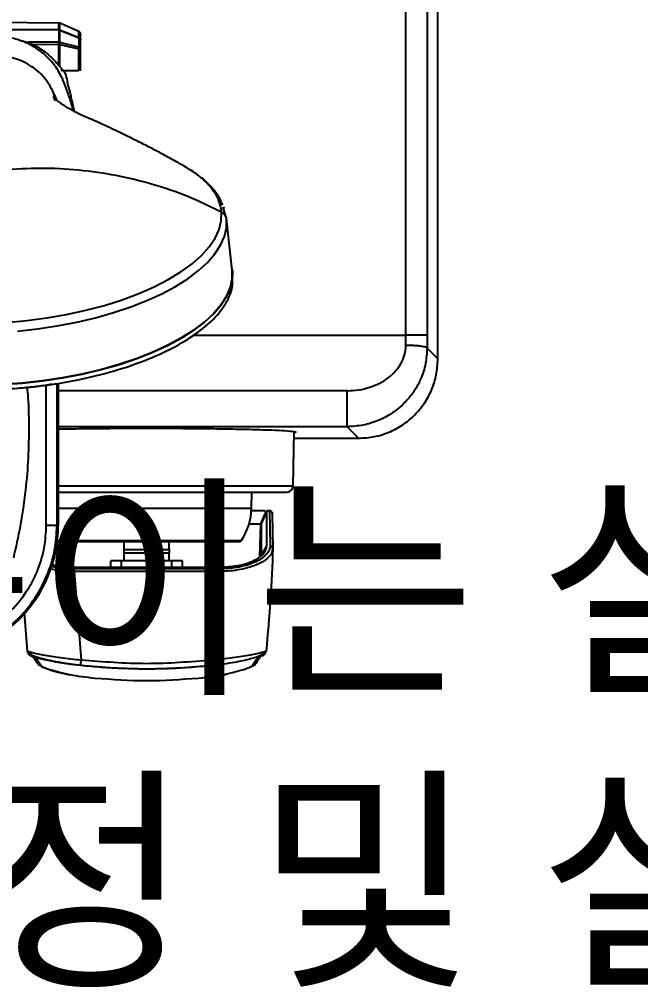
# Model space of a CAD drawing. Header units: millimetres. Extents: x 6110 to 6704, y -3675 to -2835.
# Drawn here: x 6321.93 to 6351.3, y -2964.81 to -2919.04 of the extents above; entities that cross this region are included whole.
import ezdxf

# ---------------------------------------------------------------- set-up
doc = ezdxf.new("R2010")
doc.units = ezdxf.units.MM
doc.header["$LTSCALE"] = 0.1
doc.layers.get('0').update_dxf_attribs({"lineweight": 13})
doc.layers.add('DIM', color=3, linetype='Continuous', lineweight=9)
doc.styles.get("Standard").update_dxf_attribs({"font": 'arial.ttf'})

msp = doc.modelspace()

# ---------------------------------------------------------------- linework, layer by layer
at = {"linetype": 'Continuous', "lineweight": 25}
for p, q in [((6341.7161, -2935.0906), (6341.7161, -2904.589)), ((6341.7162, -2935.0911), (6341.7162, -2904.5882)), ((6340.2087, -2933.9661), (6340.2086, -2905.0968)), ((6341.2083, -2905.0968), (6341.2083, -2933.9661)), ((6323.8023, -2919.2149), (6313.8267, -2919.1278)), ((6324.7514, -2919.6076), (6323.8491, -2919.2246)), ((6313.8267, -2919.4589), (6323.8018, -2919.5416)), ((6317.216, -2919.4692), (6323.8018, -2919.5238)), ((6323.8018, -2919.5416), (6323.8018, -2919.5238)), ((6323.8018, -2919.5238), (6323.8496, -2919.5336)), ((6323.8018, -2919.5416), (6323.8018, -2920.1233)), ((6323.8018, -2919.5416), (6323.8496, -2919.5499)), ((6323.8496, -2919.5499), (6323.8496, -2919.5335)), ((6323.8496, -2919.5335), (6324.7506, -2919.8967)), ((6323.8496, -2920.1317), (6323.8496, -2919.5499)), ((6323.8496, -2919.5499), (6324.7505, -2919.9132)), ((6323.8018, -2920.1233), (6322.3397, -2920.1161)), ((6323.8496, -2920.1317), (6323.8018, -2920.1233)), ((6324.7505, -2920.3472), (6323.8496, -2920.1317)), ((6324.7505, -2919.9132), (6324.7506, -2919.8967)), ((6324.7505, -2919.9132), (6324.7505, -2920.3472)), ((6324.8267, -2920.4441), (6324.8267, -2920.0101)), ((6322.5591, -2920.2162), (6323.8018, -2920.2223)), ((6323.8019, -2920.2173), (6323.8018, -2920.2223)), ((6323.8496, -2920.2228), (6323.8018, -2920.2223)), ((6323.8018, -2921.1937), (6323.8018, -2920.2223)), ((6323.8019, -2920.2173), (6323.8496, -2920.2228)), ((6323.8496, -2920.2228), (6324.7505, -2920.4387)), ((6323.8496, -2921.2501), (6323.8496, -2920.2228)), ((6324.7506, -2921.4779), (6324.7505, -2920.4387)), ((6324.8267, -2921.4779), (6324.8267, -2920.4441)), ((6323.7452, -2921.4668), (6323.7625, -2921.4652)), ((6323.8912, -2921.4441), (6323.99, -2921.435)), ((6324.7506, -2921.4779), (6323.9846, -2921.4779)), ((6323.6002, -2922.6149), (6323.6677, -2922.833)), ((6331.6936, -2928.3616), (6331.5623, -2927.9233)), ((6331.6105, -2927.9759), (6331.5802, -2927.9081)), ((6331.9983, -2930.8895), (6331.7279, -2928.4522)), ((6332.0224, -2931.1493), (6332.0018, -2930.925)), ((6330.171, -2933.9661), (6340.2087, -2933.9661)), ((6340.2076, -2934.4521), (6340.2087, -2933.9661)), ((6341.2083, -2933.9661), (6341.2072, -2934.5817)), ((6341.7161, -2935.0906), (6341.2072, -2934.5817)), ((6322.0892, -2936.4666), (6322.0886, -2936.461)), ((6323.2075, -2942.9522), (6323.2075, -2936.3319)), ((6323.4733, -2936.2949), (6323.6463, -2936.2677)), ((6323.7097, -2936.2512), (6323.7097, -2942.9522)), ((6323.7714, -2936.2403), (6323.7714, -2942.9522)), ((6323.7715, -2942.9522), (6323.7715, -2936.2402)), ((6337.4239, -2936.595), (6323.7715, -2936.595)), ((6337.4239, -2938.2958), (6323.7715, -2938.2958)), ((6337.9674, -2938.8393), (6337.4239, -2938.2958)), ((6334.878, -2941.0833), (6334.9226, -2938.5241)), ((6334.9171, -2938.8393), (6337.9674, -2938.8393)), ((6334.9171, -2938.8394), (6337.9674, -2938.8394)), ((6335.0267, -2938.5518), (6334.9217, -2938.5796)), ((6337.9674, -2938.8394), (6337.9674, -2938.8393)), ((6323.7715, -2941.0833), (6334.878, -2941.0833)), ((6332.9136, -2942.1404), (6332.9267, -2941.39)), ((6323.7715, -2942.1404), (6332.9136, -2942.1404)), ((6333.3483, -2942.8914), (6333.62, -2942.2668)), ((6333.6363, -2942.27), (6333.3675, -2942.8914)), ((6333.6371, -2942.2668), (6333.62, -2942.2668)), ((6333.6328, -2943.9239), (6333.6378, -2942.2785)), ((6333.6371, -2942.2668), (6333.6363, -2942.27)), ((6333.6363, -2942.27), (6333.6378, -2942.2785)), ((6333.762, -2942.2668), (6333.6371, -2942.2668)), ((6333.6378, -2942.2785), (6333.762, -2942.2785)), ((6333.762, -2942.2668), (6333.762, -2942.2785)), ((6333.762, -2942.2785), (6333.7909, -2943.9181)), ((6333.887, -2942.392), (6333.9159, -2944.0348)), ((6323.2075, -2942.9522), (6323.7097, -2942.9522)), ((6323.7097, -2942.9522), (6323.7714, -2942.9522)), ((6323.7715, -2942.9522), (6323.7714, -2942.9522)), ((6333.294, -2944.4452), (6333.3483, -2942.8914)), ((6333.3675, -2942.8914), (6333.3483, -2942.8914)), ((6332.4221, -2943.684), (6323.7287, -2943.684)), ((6326.8892, -2944.0921), (6326.8892, -2943.7404)), ((6329.0142, -2944.0921), (6329.0142, -2943.7404)), ((6333.3982, -2944.3405), (6333.6328, -2943.9239)), ((6326.8892, -2944.0921), (6329.0142, -2944.0921)), ((6326.8892, -2944.2668), (6326.8892, -2944.0921)), ((6329.0142, -2944.2668), (6326.8892, -2944.2668)), ((6326.8892, -2944.6418), (6326.8892, -2944.2668)), ((6329.0142, -2944.0921), (6329.0142, -2944.2668)), ((6329.0142, -2944.6418), (6329.0142, -2944.2668)), ((6333.9159, -2944.0348), (6333.8914, -2944.143)), ((6326.2542, -2944.9284), (6326.2642, -2944.6418)), ((6326.7642, -2944.6418), (6326.2642, -2944.6418)), ((6329.1392, -2944.6418), (6326.7642, -2944.6418)), ((6326.7642, -2944.9284), (6326.7642, -2944.6418)), ((6329.6392, -2944.6418), (6329.1392, -2944.6418)), ((6329.1392, -2944.9284), (6329.1392, -2944.6418)), ((6329.6492, -2944.9284), (6329.6392, -2944.6418)), ((6324.4627, -2944.9284), (6331.4407, -2944.9284)), ((6324.5259, -2945.0172), (6324.5259, -2945.1349)), ((6331.3775, -2945.0172), (6324.5259, -2945.0172)), ((6324.5259, -2945.1349), (6324.8587, -2949.3302)), ((6331.3775, -2945.1349), (6324.5259, -2945.1349)), ((6331.3775, -2945.1349), (6331.0447, -2949.3302)), ((6331.3775, -2945.0172), (6331.3775, -2945.1349)), ((6322.1538, -2947.0923), (6322.3076, -2948.9072)), ((6333.3387, -2949.101), (6333.3572, -2949.0729)), ((6333.3477, -2949.1042), (6333.3414, -2949.1011)), ((6331.6031, -2950.0173), (6331.7699, -2949.9786))]:
    msp.add_line(p, q, dxfattribs=at)
at = {"linetype": 'Continuous', "lineweight": 25, "flags": 128}
for points in [[(6323.4587, -2920.8482), (6323.5145, -2920.9008), (6323.7165, -2921.1109)], [(6321.3221, -2933.3652), (6322.2808, -2933.2776), (6323.2317, -2933.1518), (6324.1662, -2932.9891), (6325.0757, -2932.7908), (6325.9521, -2932.5589), (6326.7873, -2932.2953), (6327.5739, -2932.0025), (6328.3047, -2931.6831), (6328.9731, -2931.34), (6329.5731, -2930.9764), (6330.0991, -2930.5955), (6330.5465, -2930.2008), (6330.9112, -2929.7958), (6331.1899, -2929.3842), (6331.38, -2928.9697), (6331.4799, -2928.5562), (6331.4886, -2928.1473)], [(6321.8429, -2933.7753), (6322.7902, -2933.67), (6323.726, -2933.5286), (6324.6424, -2933.3521), (6325.5315, -2933.1422), (6326.3858, -2932.9005), (6327.1979, -2932.6293), (6327.9609, -2932.3308), (6328.6684, -2932.0075), (6329.3143, -2931.6622), (6329.893, -2931.2978), (6330.3997, -2930.9175), (6330.83, -2930.5245), (6331.1802, -2930.1221), (6331.4474, -2929.7138), (6331.6293, -2929.3031), (6331.7242, -2928.8935), (6331.7316, -2928.4884)], [(6321.1026, -2936.3057), (6322.0647, -2936.2369), (6323.0233, -2936.1304), (6323.9702, -2935.9869), (6324.8972, -2935.8078), (6325.7963, -2935.5946), (6326.6596, -2935.3492), (6327.4798, -2935.0736), (6328.2496, -2934.7703), (6328.9625, -2934.4419), (6329.6122, -2934.0912), (6330.1932, -2933.7213), (6330.7003, -2933.3354), (6331.1293, -2932.9368), (6331.4764, -2932.5289), (6331.7386, -2932.1154), (6331.9136, -2931.6997), (6331.9999, -2931.2854), (6331.9983, -2930.8895)], [(6331.9983, -2930.8895), (6332.0019, -2930.9255), (6331.9946, -2931.3325), (6331.8991, -2931.744), (6331.7164, -2932.1565), (6331.448, -2932.5667), (6331.0962, -2932.9709), (6330.6639, -2933.3657), (6330.1549, -2933.7477), (6329.5735, -2934.1138), (6328.9247, -2934.4607), (6328.214, -2934.7854), (6327.4475, -2935.0853), (6326.6317, -2935.3578), (6325.7735, -2935.6005), (6324.8803, -2935.8114), (6323.9598, -2935.9887), (6323.0197, -2936.1308), (6322.0681, -2936.2366)], [(6322.0681, -2936.2366), (6321.1131, -2936.3051), (6320.1628, -2936.3358), (6319.2254, -2936.3284), (6318.3089, -2936.2829), (6317.421, -2936.1998), (6316.5694, -2936.0798), (6315.7613, -2935.9238), (6315.0036, -2935.7333), (6314.3028, -2935.5098), (6313.6648, -2935.2552), (6313.0952, -2934.9718), (6312.5987, -2934.6619), (6312.1796, -2934.3282), (6311.8414, -2933.9735), (6311.5871, -2933.6009), (6311.4189, -2933.2134), (6311.3381, -2932.8146), (6311.3454, -2932.4077), (6311.4408, -2931.9961), (6311.6235, -2931.5836), (6311.8501, -2931.2295)], [(6331.6031, -2950.0173), (6331.5977, -2950.0194), (6331.5734, -2950.0223)]]:
    msp.add_lwpolyline(points, dxfattribs=at)
at = {"linetype": 'Continuous', "lineweight": 25}
for centre, radius, start, end in [((6323.8008, -2919.3399), 0.125, 58.47257, 86.8639), ((6324.7017, -2919.7223), 0.125, 0, 58.99579), ((6334.5655, -2941.0779), 0.3125, 270, 359), ((6329.9154, -2942.0357), 3.0001, 326.67203, 358.00041), ((6333.762, -2942.3918), 0.125, 51.02612, 90), ((6317.4992, -2942.9522), 6.2723, 270, 0), ((6317.4992, -2942.9522), 6.2722, 270, 360), ((6332.3176, -2943.6154), 0.125, 270, 326.66885), ((6333.7965, -2944.0374), 0.1194, 1.21934, 92.68648), ((6322.5563, -2948.8814), 0.25, 185.93651, 259.24507), ((6333.3471, -2948.8814), 0.25, 280.75703, 354.06138), ((6310.9936, -2947.9023), 13.9384, 353.12964, 354.12013), ((6344.8678, -2947.907), 13.8962, 185.87836, 186.87187), ((6322.9838, -2949.3378), 0.2474, 211.62712, 260.55238), ((6332.9196, -2949.3378), 0.2473, 279.44252, 328.43981)]:
    msp.add_arc(centre, radius, start, end, dxfattribs=at)
for points, knots in [([(6323.8018, -2919.5238), (6323.8018, -2919.4018), (6323.8018, -2919.2188), (6323.8018, -2919.2417), (6323.8018, -2919.2493)], [0, 0, 0, 0, 0.66666825, 1, 1, 1, 1]), ([(6323.8496, -2919.5335), (6323.8496, -2919.4116), (6323.8496, -2919.2287), (6323.8496, -2919.2516), (6323.8496, -2919.2592)], [0, 0, 0, 0, 0.66666747, 1, 1, 1, 1]), ([(6324.7506, -2919.8967), (6324.7506, -2919.7824), (6324.7506, -2919.6109), (6324.7506, -2919.6324), (6324.7506, -2919.6395)], [0, 0, 0, 0, 0.6666682, 1, 1, 1, 1]), ([(6324.4069, -2923.0648), (6324.3446, -2922.8705), (6324.2249, -2922.4969), (6324.0337, -2921.9702), (6323.82, -2921.543), (6323.6258, -2921.2433), (6323.3947, -2920.9597), (6323.0467, -2920.6158), (6322.5665, -2920.2739), (6321.9429, -2920.0016), (6321.2415, -2919.8424), (6320.7649, -2919.8628), (6320.53, -2919.8729)], [0, 0, 0, 0, 0.1490898, 0.2866122, 0.3479826, 0.4046936, 0.4592267, 0.5152466, 0.6359443, 0.761741, 0.8825966, 1, 1, 1, 1]), ([(6321.9873, -2920.0471), (6322.151, -2920.0844), (6322.5184, -2920.168), (6323.0314, -2920.4763), (6323.5428, -2920.901), (6323.8357, -2921.2507), (6323.99, -2921.4351)], [0, 0, 0, 0, 0.2012226, 0.4517525, 0.7109986, 1, 1, 1, 1]), ([(6323.8019, -2920.2173), (6323.8019, -2920.2079), (6323.802, -2920.1891), (6323.802, -2920.1632), (6323.802, -2920.1403), (6323.8019, -2920.129), (6323.8018, -2920.1233)], [0, 0, 0, 0, 0.2499901, 0.5000188, 0.7499527, 1, 1, 1, 1]), ([(6323.8496, -2920.2228), (6323.851, -2920.214), (6323.8539, -2920.1964), (6323.855, -2920.1715), (6323.8539, -2920.149), (6323.851, -2920.1375), (6323.8496, -2920.1317)], [0, 0, 0, 0, 0.2499374, 0.5003121, 0.7501973, 1, 1, 1, 1]), ([(6324.8267, -2920.0101), (6324.8257, -2919.9998), (6324.8236, -2919.9793), (6324.8073, -2919.9512), (6324.783, -2919.9276), (6324.7614, -2919.918), (6324.7505, -2919.9132)], [0, 0, 0, 0, 0.2500189, 0.5000148, 0.7500047, 1, 1, 1, 1]), ([(6324.7506, -2919.8967), (6324.7614, -2919.9024), (6324.783, -2919.9136), (6324.8073, -2919.9413), (6324.8236, -2919.974), (6324.8257, -2919.9981), (6324.8267, -2920.0101)], [0, 0, 0, 0, 0.2500083, 0.4999852, 0.7499829, 1, 1, 1, 1]), ([(6324.8267, -2920.0101), (6324.8267, -2919.8964), (6324.8267, -2919.7259), (6324.8267, -2919.7472), (6324.8267, -2919.7543)], [0, 0, 0, 0, 0.6664722, 1, 1, 1, 1]), ([(6324.7505, -2920.4387), (6324.7521, -2920.4289), (6324.755, -2920.4112), (6324.7559, -2920.3858), (6324.7548, -2920.3642), (6324.7519, -2920.3525), (6324.7505, -2920.3472)], [0, 0, 0, 0, 0.2770485, 0.4997481, 0.7712801, 1, 1, 1, 1]), ([(6324.8267, -2920.4441), (6324.8257, -2920.4339), (6324.8236, -2920.4133), (6324.8073, -2920.3853), (6324.783, -2920.3617), (6324.7614, -2920.352), (6324.7505, -2920.3472)], [0, 0, 0, 0, 0.2500093, 0.4999966, 0.7499798, 1, 1, 1, 1]), ([(6324.8267, -2920.4441), (6324.8257, -2920.4436), (6324.8236, -2920.4424), (6324.8082, -2920.4409), (6324.7887, -2920.4398), (6324.7708, -2920.4392), (6324.759, -2920.4389), (6324.7531, -2920.4388), (6324.7513, -2920.4387), (6324.7508, -2920.4387), (6324.7505, -2920.4387)], [0, 0, 0, 0, 0.2497495, 0.4994869, 0.7094614, 0.862969, 0.9598319, 0.9870005, 0.9952414, 1, 1, 1, 1]), ([(6323.6002, -2922.6149), (6323.4601, -2922.3376), (6323.1799, -2921.7832), (6322.4558, -2921.1776), (6321.5906, -2920.8002), (6320.9694, -2920.7986), (6320.6589, -2920.7978)], [0, 0, 0, 0, 0.2500656, 0.500055, 0.7500302, 1, 1, 1, 1]), ([(6324.5288, -2923.3928), (6324.5209, -2923.3493), (6324.4963, -2923.2136), (6324.4677, -2923.0596), (6324.4392, -2922.929), (6324.4212, -2922.8847), (6324.3676, -2922.6576), (6324.3028, -2922.346), (6324.1981, -2922.0024), (6324.1646, -2921.6596), (6324.0362, -2921.4859), (6324.0058, -2921.4447)], [0, 0, 0, 0, 0.04397548, 0.13721908, 0.28712527, 0.46410139, 0.62587907, 0.75001197, 0.86488184, 0.96794115, 1, 1, 1, 1]), ([(6323.6343, -2922.8796), (6323.6066, -2922.8251), (6323.5344, -2922.6832), (6323.5751, -2922.6409), (6323.6002, -2922.6149)], [0, 0, 0, 0, 0.3839638, 1, 1, 1, 1]), ([(6323.6002, -2922.6149), (6323.576, -2922.6429), (6323.5379, -2922.687), (6323.6086, -2922.8283), (6323.6343, -2922.8796)], [0, 0, 0, 0, 0.63709812, 1, 1, 1, 1]), ([(6329.8232, -2926.0386), (6329.6616, -2925.9436), (6329.2694, -2925.7131), (6328.6951, -2925.4028), (6328.0898, -2925.0856), (6327.5631, -2924.8198), (6327.043, -2924.5641), (6326.5689, -2924.3356), (6326.0463, -2924.0878), (6325.5764, -2923.867), (6325.0428, -2923.6452), (6324.5561, -2923.4163), (6324.1661, -2923.1912), (6323.9203, -2923.0275), (6323.7824, -2922.9264), (6323.6913, -2922.8545), (6323.6685, -2922.8361), (6323.6518, -2922.8291), (6323.6419, -2922.8281), (6323.6387, -2922.8341), (6323.6381, -2922.8352)], [0, 0, 0, 0, 0.0551529, 0.1338758, 0.1934996, 0.2593159, 0.3124326, 0.3696195, 0.4216682, 0.4943663, 0.5675885, 0.6540392, 0.7301035, 0.7914086, 0.8243779, 0.8513452, 0.8885775, 0.9312239, 0.9869964, 1, 1, 1, 1]), ([(6324.4953, -2923.3737), (6324.4941, -2923.3682), (6324.4707, -2923.2637), (6324.434, -2923.1629), (6324.3992, -2923.0672)], [0, 0, 0, 0, 0.0521297, 1, 1, 1, 1]), ([(6331.4886, -2928.1473), (6330.964, -2927.8931), (6329.9148, -2927.3848), (6328.2386, -2926.8153), (6326.5096, -2926.3941), (6324.7377, -2926.143), (6322.9426, -2926.0459), (6321.7461, -2926.123), (6321.1478, -2926.1615)], [0, 0, 0, 0, 0.1666668, 0.3333334, 0.4999999, 0.6666662, 0.8333333, 1, 1, 1, 1]), ([(6329.8246, -2926.0361), (6329.8111, -2926.0278), (6329.7536, -2925.9926), (6329.6909, -2925.9593), (6329.643, -2925.9339)], [0, 0, 0, 0, 0.2360056, 1, 1, 1, 1]), ([(6331.5446, -2927.8282), (6331.4968, -2927.7097), (6331.373, -2927.4026), (6331.0178, -2926.9489), (6330.4962, -2926.4555), (6330.0338, -2926.1668), (6329.7935, -2926.0168)], [0, 0, 0, 0, 0.1603487, 0.4153271, 0.6962338, 1, 1, 1, 1]), ([(6331.4886, -2928.1473), (6331.485, -2928.1135), (6331.4776, -2928.0454), (6331.4594, -2927.9433), (6331.4354, -2927.8404), (6331.4051, -2927.7369), (6331.3683, -2927.6328), (6331.3249, -2927.5283), (6331.2745, -2927.4234), (6331.2034, -2927.2934), (6331.1098, -2927.1471), (6330.9861, -2926.9827), (6330.8422, -2926.8181), (6330.6715, -2926.6469), (6330.4696, -2926.4729), (6330.2959, -2926.3408), (6330.1713, -2926.2536), (6330.0994, -2926.2054), (6329.9909, -2926.1343), (6329.8963, -2926.0784), (6329.8246, -2926.0361)], [0, 0, 0, 0, 0.0431329, 0.08684121, 0.13112902, 0.17599249, 0.22143416, 0.26745293, 0.31405021, 0.36122822, 0.44259774, 0.51391797, 0.59053539, 0.67632264, 0.76543189, 0.85118679, 0.88292586, 0.90562051, 0.92848366, 1, 1, 1, 1]), ([(6331.7316, -2928.4884), (6331.725, -2928.4535), (6331.712, -2928.3837), (6331.6588, -2928.2888), (6331.5854, -2928.206), (6331.5209, -2928.1668), (6331.4886, -2928.1473)], [0, 0, 0, 0, 0.24999328, 0.49999821, 0.74999959, 1, 1, 1, 1]), ([(6322.0886, -2936.461), (6322.5397, -2936.4124), (6323.4499, -2936.3142), (6324.8962, -2936.0528), (6326.4053, -2935.6804), (6327.8858, -2935.1775), (6329.2037, -2934.5841), (6330.2965, -2933.9242), (6331.1566, -2933.207), (6331.7315, -2932.4651), (6332.0341, -2931.7676), (6332.006, -2931.3381), (6331.9938, -2931.1514)], [0, 0, 0, 0, 0.0835323, 0.1685451, 0.2743783, 0.3832806, 0.4891141, 0.5980167, 0.7038499, 0.812752, 0.9185849, 1, 1, 1, 1]), ([(6311.3587, -2933.0396), (6311.3933, -2933.2286), (6311.463, -2933.6104), (6311.8223, -2934.1986), (6312.4323, -2934.7954), (6313.3514, -2935.3558), (6314.5155, -2935.83), (6315.872, -2936.1926), (6317.4069, -2936.4435), (6318.981, -2936.5613), (6320.5616, -2936.5723), (6321.5759, -2936.4984), (6322.0886, -2936.461)], [0, 0, 0, 0, 0.083458, 0.1684814, 0.2743297, 0.3832473, 0.489095, 0.5980127, 0.7038607, 0.8127783, 0.9053738, 1, 1, 1, 1]), ([(6341.2083, -2933.9661), (6341.1904, -2933.9661), (6341.1546, -2933.9661), (6340.9221, -2933.9661), (6340.5952, -2933.9661), (6340.3375, -2933.9661), (6340.2087, -2933.9661)], [0, 0, 0, 0, 0.25, 0.4999959, 0.749997, 1, 1, 1, 1]), ([(6337.4239, -2936.595), (6337.6118, -2936.5865), (6337.9841, -2936.5694), (6338.5092, -2936.4383), (6338.9799, -2936.2437), (6339.3884, -2935.987), (6339.7291, -2935.6755), (6339.9908, -2935.3109), (6340.1704, -2934.9001), (6340.1953, -2934.6001), (6340.2076, -2934.4521)], [0, 0, 0, 0, 0.1394549, 0.2763132, 0.4084135, 0.5352887, 0.6577191, 0.77461, 0.8887674, 1, 1, 1, 1]), ([(6341.2072, -2934.5817), (6341.1928, -2934.8278), (6341.1708, -2935.2026), (6341.0406, -2935.6871), (6340.9189, -2936.013), (6340.7807, -2936.2994), (6340.6408, -2936.5405), (6340.4833, -2936.7698), (6340.3032, -2936.9949), (6340.064, -2937.2493), (6339.8035, -2937.4746), (6339.5064, -2937.6863), (6339.225, -2937.8529), (6338.8899, -2938.0107), (6338.5485, -2938.1327), (6338.0599, -2938.26), (6337.6805, -2938.2813), (6337.4239, -2938.2958)], [0, 0, 0, 0, 0.1227506, 0.1869462, 0.2530998, 0.2999328, 0.3501311, 0.3968352, 0.444043, 0.4999667, 0.5785804, 0.6229459, 0.6894147, 0.7471294, 0.8124431, 0.8731182, 1, 1, 1, 1]), ([(6341.2072, -2934.5817), (6341.1911, -2934.5656), (6341.1662, -2934.5409), (6341.0395, -2934.5111), (6340.9104, -2934.4906), (6340.7517, -2934.4738), (6340.5219, -2934.4574), (6340.3314, -2934.4542), (6340.2076, -2934.4521)], [0, 0, 0, 0, 0.239812, 0.3685878, 0.5000006, 0.6314116, 0.7601886, 1, 1, 1, 1]), ([(6337.9674, -2938.8393), (6338.2182, -2938.8248), (6338.7089, -2938.7963), (6339.4175, -2938.5716), (6340.065, -2938.2273), (6340.635, -2937.7582), (6341.1041, -2937.1882), (6341.4484, -2936.5407), (6341.6731, -2935.8321), (6341.7016, -2935.3413), (6341.7161, -2935.0906)], [0, 0, 0, 0, 0.1277362, 0.2499963, 0.3758153, 0.500001, 0.6241839, 0.7500049, 0.872263, 1, 1, 1, 1]), ([(6322.0892, -2936.4666), (6321.9162, -2936.481), (6321.5119, -2936.5146), (6321.0468, -2936.5405), (6320.7581, -2936.5458), (6320.6988, -2936.5469)], [0, 0, 0, 0, 0.3726852, 0.8711281, 1, 1, 1, 1]), ([(6323.4741, -2936.2939), (6323.2538, -2936.3271), (6322.7955, -2936.3962), (6322.3307, -2936.4425), (6322.0892, -2936.4666)], [0, 0, 0, 0, 0.48052096, 1, 1, 1, 1]), ([(6322.2946, -2936.4443), (6322.3093, -2936.5961), (6322.3732, -2937.2558), (6322.3778, -2937.9191), (6322.3813, -2938.4297)], [0, 0, 0, 0, 0.2301119, 1, 1, 1, 1]), ([(6337.4239, -2938.2958), (6337.4239, -2938.2851), (6337.4239, -2938.2637), (6337.4239, -2938.1283), (6337.4239, -2937.9293), (6337.4239, -2937.6759), (6337.4239, -2937.3908), (6337.4239, -2937.0988), (6337.4239, -2936.8191), (6337.4239, -2936.6697), (6337.4239, -2936.595)], [0, 0, 0, 0, 0.1249999, 0.2500003, 0.3749995, 0.4999988, 0.625, 0.7499995, 0.8749992, 1, 1, 1, 1]), ([(6322.3813, -2938.4297), (6322.3726, -2938.94), (6322.3552, -2939.9605), (6322.2116, -2941.4855), (6321.99, -2943.001), (6321.7652, -2943.9967), (6321.6529, -2944.4945)], [0, 0, 0, 0, 0.2499995, 0.5, 0.7499998, 1, 1, 1, 1]), ([(6323.7715, -2938.4031), (6323.8543, -2938.4012), (6324.2896, -2938.3916), (6325.2362, -2938.3798), (6326.5599, -2938.3688), (6327.9515, -2938.3653), (6329.3402, -2938.3689), (6330.6767, -2938.3795), (6331.9078, -2938.3967), (6332.9863, -2938.4199), (6333.8732, -2938.4482), (6334.5271, -2938.4804), (6334.9477, -2938.5154), (6335.0004, -2938.5396), (6335.0267, -2938.5518)], [0, 0, 0, 0, 0.0208772, 0.1097962, 0.1987258, 0.2876954, 0.3767518, 0.465822, 0.5548322, 0.6438265, 0.7328314, 0.8219897, 0.910986, 1, 1, 1, 1]), ([(6323.7715, -2941.3904), (6323.8053, -2941.3904), (6323.9222, -2941.3904), (6324.0919, -2941.3904), (6324.2969, -2941.3904), (6324.5265, -2941.3904), (6324.8015, -2941.3904), (6325.1075, -2941.3904), (6325.4331, -2941.3904), (6325.8054, -2941.3904), (6326.2344, -2941.3904), (6326.6627, -2941.3904), (6327.0814, -2941.3904), (6327.5039, -2941.3904), (6327.7922, -2941.3904), (6327.9517, -2941.3904)], [0, 0, 0, 0, 0.0289885, 0.1005476, 0.1392975, 0.1940448, 0.2813187, 0.3494724, 0.4213621, 0.5177431, 0.6132492, 0.7185762, 0.8089359, 0.894304, 1, 1, 1, 1]), ([(6327.9517, -2941.3904), (6328.3849, -2941.3904), (6328.8201, -2941.3904), (6329.2608, -2941.3904), (6329.3187, -2941.3904), (6329.7393, -2941.3904), (6330.5512, -2941.3904), (6331.2682, -2941.3904), (6331.642, -2941.3904), (6331.691, -2941.3904), (6332.0448, -2941.3904), (6332.6962, -2941.3904), (6333.2117, -2941.3904), (6333.4612, -2941.3904), (6333.4939, -2941.3904), (6333.7269, -2941.3904), (6334.1189, -2941.3904), (6334.3543, -2941.3904), (6334.4417, -2941.3904), (6334.453, -2941.3904), (6334.5307, -2941.3904), (6334.549, -2941.3904), (6334.5655, -2941.3904)], [0, 0, 0, 0, 0.12496495, 0.12554126, 0.12994467, 0.14205246, 0.25000127, 0.37496546, 0.37554845, 0.37996503, 0.39207986, 0.50000133, 0.62496505, 0.62554833, 0.62996528, 0.64207968, 0.7500009, 0.87496478, 0.87554792, 0.87996468, 0.8920791, 1, 1, 1, 1]), ([(6333.5325, -2942.2668), (6333.4896, -2942.2668), (6333.3976, -2942.2668), (6333.1692, -2942.2668), (6332.9567, -2942.2668), (6332.8658, -2942.2668)], [0, 0, 0, 0, 0.3335066, 0.7150012, 1, 1, 1, 1]), ([(6333.887, -2942.3918), (6333.8853, -2942.3769), (6333.8818, -2942.3471), (6333.855, -2942.312), (6333.8241, -2942.2915), (6333.7933, -2942.2804), (6333.7731, -2942.2792), (6333.762, -2942.2785)], [0, 0, 0, 0, 0.2495587, 0.4991306, 0.6924479, 0.8320324, 1, 1, 1, 1]), ([(6333.8399, -2942.2957), (6333.8435, -2942.2981), (6333.8554, -2942.3062), (6333.8679, -2942.3242), (6333.883, -2942.3532), (6333.8854, -2942.376), (6333.887, -2942.3918)], [0, 0, 0, 0, 0.11762912, 0.38811666, 0.57739377, 1, 1, 1, 1]), ([(6317.4992, -2948.6605), (6317.8474, -2948.642), (6318.5645, -2948.6039), (6319.6284, -2948.2863), (6320.6514, -2947.7596), (6321.5643, -2947.0173), (6322.1841, -2946.2539), (6322.5766, -2945.5826), (6322.8876, -2944.8964), (6323.151, -2944.0175), (6323.189, -2943.3004), (6323.2075, -2942.9522)], [0, 0, 0, 0, 0.116497, 0.2399719, 0.36858, 0.4999173, 0.631255, 0.6956339, 0.7600277, 0.8835031, 1, 1, 1, 1]), ([(6317.4992, -2949.1627), (6317.9057, -2949.1396), (6318.7186, -2949.0933), (6319.8911, -2948.7241), (6320.9718, -2948.1501), (6321.9188, -2947.3718), (6322.6971, -2946.4249), (6323.271, -2945.3442), (6323.6403, -2944.1717), (6323.6865, -2943.3587), (6323.7097, -2942.9522)], [0, 0, 0, 0, 0.1250001, 0.2499997, 0.3749997, 0.5, 0.6250001, 0.7499999, 0.8749999, 1, 1, 1, 1]), ([(6332.7554, -2942.8914), (6332.8086, -2942.8914), (6332.9933, -2942.8914), (6333.2459, -2942.8914), (6333.3099, -2942.8914), (6333.3483, -2942.8914)], [0, 0, 0, 0, 0.1392725, 0.4827732, 1, 1, 1, 1]), ([(6333.3675, -2942.8914), (6333.3686, -2943.0322), (6333.3708, -2943.3138), (6333.3707, -2943.817), (6333.3666, -2944.1795), (6333.3641, -2944.4011)], [0, 0, 0, 0, 0.2798044, 0.5596072, 1, 1, 1, 1]), ([(6327.9517, -2943.7404), (6327.666, -2943.7404), (6327.0946, -2943.7404), (6326.27, -2943.7404), (6325.511, -2943.7404), (6324.8438, -2943.7404), (6324.3013, -2943.7404), (6323.9012, -2943.7404), (6323.7666, -2943.7404), (6323.7043, -2943.7404)], [0, 0, 0, 0, 0.1457369, 0.291474, 0.437211, 0.5829477, 0.7286841, 0.8744205, 1, 1, 1, 1]), ([(6332.3176, -2943.7404), (6332.3012, -2943.7404), (6332.2684, -2943.7404), (6332.0095, -2943.7404), (6331.6053, -2943.7404), (6331.0588, -2943.7404), (6330.3926, -2943.7404), (6329.6333, -2943.7404), (6328.8088, -2943.7404), (6328.2374, -2943.7404), (6327.9517, -2943.7404)], [0, 0, 0, 0, 0.1249996, 0.2499989, 0.3749987, 0.4999992, 0.6249992, 0.7499994, 0.8749987, 1, 1, 1, 1]), ([(6333.7909, -2943.9181), (6333.782, -2943.9873), (6333.7642, -2944.1258), (6333.6285, -2944.3268), (6333.4161, -2944.5149), (6333.1244, -2944.6829), (6332.7617, -2944.8249), (6332.3396, -2944.9323), (6331.8713, -2945.0035), (6331.5427, -2945.0127), (6331.3775, -2945.0172)], [0, 0, 0, 0, 0.1249236, 0.2500113, 0.374694, 0.4998612, 0.6243326, 0.7496063, 0.8740587, 1, 1, 1, 1]), ([(6331.4407, -2944.9284), (6331.7015, -2944.9159), (6332.191, -2944.8923), (6332.8207, -2944.7226), (6333.2961, -2944.4868), (6333.582, -2944.2071), (6333.6173, -2944.0106), (6333.6328, -2943.9239)], [0, 0, 0, 0, 0.2177633, 0.4087324, 0.6098901, 0.8278342, 1, 1, 1, 1]), ([(6333.8914, -2944.143), (6333.8859, -2944.1763), (6333.869, -2944.2791), (6333.7434, -2944.4456), (6333.5227, -2944.6345), (6333.2151, -2944.8029), (6332.8338, -2944.9449), (6332.3897, -2945.0518), (6331.8969, -2945.1223), (6331.5514, -2945.1307), (6331.3775, -2945.1349)], [0, 0, 0, 0, 0.0638318, 0.1972363, 0.3302929, 0.4639974, 0.5971299, 0.7313087, 0.8647892, 1, 1, 1, 1]), ([(6333.9159, -2944.0348), (6333.8856, -2944.8484), (6333.8251, -2946.4756), (6333.6722, -2948.0967), (6333.5958, -2948.9072)], [0, 0, 0, 0, 0.5000029, 1, 1, 1, 1]), ([(6323.4472, -2944.8114), (6323.6711, -2944.8558), (6323.9964, -2944.9203), (6324.3519, -2944.9265), (6324.4627, -2944.9284)], [0, 0, 0, 0, 0.6884274, 1, 1, 1, 1]), ([(6324.5259, -2945.1349), (6324.3544, -2945.1302), (6324.011, -2945.1209), (6323.6249, -2945.0731), (6323.4348, -2945.0251), (6323.3909, -2945.0141)], [0, 0, 0, 0, 0.4342171, 0.8695486, 1, 1, 1, 1]), ([(6324.5259, -2945.0172), (6324.3629, -2945.0123), (6324.0363, -2945.0023), (6323.6617, -2944.9522), (6323.4744, -2944.902), (6323.4257, -2944.889)], [0, 0, 0, 0, 0.4243898, 0.8502933, 1, 1, 1, 1]), ([(6322.3584, -2948.9328), (6322.3575, -2948.9325), (6322.3069, -2948.9183), (6322.3073, -2948.9127), (6322.3076, -2948.9072)], [0, 0, 0, 0, 0.0189367, 1, 1, 1, 1]), ([(6322.3575, -2948.9326), (6322.3578, -2948.9346), (6322.3586, -2948.9389), (6322.3609, -2948.9476), (6322.3676, -2948.965), (6322.3922, -2949.002), (6322.4903, -2949.0808), (6322.6968, -2949.1603), (6323.0629, -2949.2647), (6323.5102, -2949.3659), (6324.1137, -2949.4773), (6324.5821, -2949.5359), (6324.8324, -2949.5672)], [0, 0, 0, 0, 0.0018965, 0.004026, 0.0092622, 0.0245937, 0.0771086, 0.2701572, 0.4105824, 0.5789261, 0.775042, 1, 1, 1, 1]), ([(6324.8587, -2949.3302), (6324.6928, -2949.3148), (6324.361, -2949.2838), (6323.8833, -2949.2241), (6323.4419, -2949.1589), (6323.0518, -2949.0913), (6322.7309, -2949.0274), (6322.4848, -2948.9709), (6322.4004, -2948.9454), (6322.3584, -2948.9328)], [0, 0, 0, 0, 0.1433297, 0.2866228, 0.4293047, 0.572425, 0.7158948, 0.8589119, 1, 1, 1, 1]), ([(6333.5958, -2948.9072), (6333.5868, -2948.9143), (6333.5689, -2948.9284), (6333.4129, -2948.9719), (6333.1726, -2949.0274), (6332.8491, -2949.0918), (6332.46, -2949.1591), (6332.0182, -2949.2244), (6331.5412, -2949.284), (6331.2101, -2949.3148), (6331.0447, -2949.3302)], [0, 0, 0, 0, 0.1261705, 0.2511791, 0.3765341, 0.5009765, 0.6261071, 0.7504512, 0.8753571, 1, 1, 1, 1]), ([(6331.071, -2949.5672), (6331.2558, -2949.5454), (6331.6121, -2949.5036), (6332.2389, -2949.4028), (6332.8484, -2949.2709), (6333.3385, -2949.1184), (6333.4819, -2948.9896), (6333.5451, -2948.9329)], [0, 0, 0, 0, 0.16764, 0.3231479, 0.5958733, 0.8220094, 1, 1, 1, 1]), ([(6322.5096, -2949.127), (6322.5177, -2949.1335), (6322.5339, -2949.1465), (6322.6751, -2949.1898), (6322.8941, -2949.2464), (6323.285, -2949.3345), (6323.9292, -2949.4584), (6324.5304, -2949.5325), (6324.832, -2949.5697)], [0, 0, 0, 0, 0.1243732, 0.24926876, 0.37378718, 0.49911941, 0.74879587, 1, 1, 1, 1]), ([(6322.5436, -2949.1235), (6322.5685, -2949.1571), (6322.5944, -2949.1922), (6322.6227, -2949.2329), (6322.6234, -2949.2339), (6322.6233, -2949.2338), (6322.6233, -2949.2337), (6322.6232, -2949.2337), (6322.6232, -2949.2337), (6322.6232, -2949.2336), (6322.6232, -2949.2336), (6322.6232, -2949.2336), (6322.6232, -2949.2336), (6322.6232, -2949.2335), (6322.6231, -2949.2334), (6322.6229, -2949.2332), (6322.6225, -2949.2326), (6322.6209, -2949.2301), (6322.6196, -2949.2279), (6322.6176, -2949.2255), (6322.6174, -2949.2249), (6322.6172, -2949.2247), (6322.6172, -2949.2246), (6322.6171, -2949.2245), (6322.6171, -2949.2245), (6322.6171, -2949.2245), (6322.6171, -2949.2245), (6322.6171, -2949.2245), (6322.6171, -2949.2244), (6322.617, -2949.2244), (6322.617, -2949.2243), (6322.617, -2949.2244), (6322.618, -2949.2256), (6322.6207, -2949.2297), (6322.6282, -2949.2405), (6322.6354, -2949.2513), (6322.6406, -2949.2591)], [0, 0, 0, 0, 0.73478732, 0.76745607, 0.77064464, 0.77142937, 0.7716168, 0.77164342, 0.77166211, 0.77167028, 0.77167595, 0.77168273, 0.77169145, 0.77170964, 0.7718091, 0.77206169, 0.77299765, 0.77636907, 0.79689901, 0.80023552, 0.80114591, 0.80137731, 0.80143302, 0.80144273, 0.80145016, 0.80145694, 0.80146437, 0.80147254, 0.80151164, 0.8016005, 0.80191697, 0.80315893, 0.80840327, 0.83244247, 0.8793064, 1, 1, 1, 1]), ([(6322.6406, -2949.2591), (6322.6432, -2949.2631), (6322.6819, -2949.3206), (6322.7291, -2949.3966), (6322.7731, -2949.4673)], [0, 0, 0, 0, 0.0694456, 1, 1, 1, 1]), ([(6322.9432, -2949.5818), (6322.8594, -2949.4485), (6322.7406, -2949.2598), (6322.678, -2949.2006), (6322.6596, -2949.1832)], [0, 0, 0, 0, 0.7062057, 1, 1, 1, 1]), ([(6331.0447, -2949.3302), (6330.0137, -2949.4132), (6327.9517, -2949.5791), (6325.8897, -2949.4132), (6324.8587, -2949.3302)], [0, 0, 0, 0, 0.5000006, 1, 1, 1, 1]), ([(6333.328, -2949.0945), (6333.2865, -2949.13), (6333.2035, -2949.201), (6333.0413, -2949.4548), (6332.9602, -2949.5818)], [0, 0, 0, 0, 0.4996981, 1, 1, 1, 1]), ([(6333.1303, -2949.4673), (6333.1488, -2949.4374), (6333.1824, -2949.383), (6333.2232, -2949.3193), (6333.2506, -2949.2774), (6333.2674, -2949.2521), (6333.277, -2949.238), (6333.2827, -2949.2296), (6333.2855, -2949.2256), (6333.2864, -2949.2244), (6333.2864, -2949.2243), (6333.2864, -2949.2244), (6333.2864, -2949.2244), (6333.2863, -2949.2244), (6333.2863, -2949.2245), (6333.2863, -2949.2245), (6333.2863, -2949.2245), (6333.2863, -2949.2245), (6333.2863, -2949.2245), (6333.2863, -2949.2246), (6333.2863, -2949.2246), (6333.2862, -2949.2247), (6333.2861, -2949.2249), (6333.2839, -2949.2282), (6333.2828, -2949.2298), (6333.2809, -2949.2326), (6333.2805, -2949.2332), (6333.2803, -2949.2334), (6333.2803, -2949.2335), (6333.2803, -2949.2336), (6333.2802, -2949.2336), (6333.2802, -2949.2336), (6333.2802, -2949.2336), (6333.2802, -2949.2336), (6333.2802, -2949.2337), (6333.2802, -2949.2337), (6333.2801, -2949.2337), (6333.2801, -2949.2338), (6333.2801, -2949.2339), (6333.2807, -2949.2329), (6333.288, -2949.2225), (6333.3034, -2949.1999), (6333.3262, -2949.168), (6333.3481, -2949.1385), (6333.3651, -2949.1166), (6333.3768, -2949.1022), (6333.3864, -2949.0907), (6333.3929, -2949.0834), (6333.3995, -2949.076), (6333.4035, -2949.0717), (6333.406, -2949.0692)], [0, 0, 0, 0, 0.13193656, 0.23968436, 0.31655511, 0.35681556, 0.38450248, 0.40171289, 0.41054117, 0.41246712, 0.41292322, 0.41303944, 0.41307207, 0.41308236, 0.41308653, 0.41308952, 0.41309225, 0.41309474, 0.41309808, 0.41310108, 0.41310978, 0.41312196, 0.41320674, 0.4135412, 0.42230563, 0.42354376, 0.42388748, 0.42398025, 0.42400776, 0.42401689, 0.42402403, 0.42402658, 0.42402907, 0.42403115, 0.42403415, 0.42404145, 0.42405123, 0.42411994, 0.42440813, 0.42557911, 0.43757649, 0.49744807, 0.58233072, 0.66697844, 0.73375499, 0.78362307, 0.82033567, 0.87637201, 0.92405675, 1, 1, 1, 1]), ([(6322.837, -2949.5356), (6322.8389, -2949.5378), (6322.8794, -2949.5827), (6323.005, -2949.6408), (6323.231, -2949.735), (6323.4958, -2949.8221), (6323.8483, -2949.9208), (6324.1445, -2949.984), (6324.3003, -2950.0173)], [0, 0, 0, 0, 0.01194836, 0.25110234, 0.40418571, 0.58018466, 0.77904522, 1, 1, 1, 1]), ([(6324.33, -2950.0223), (6324.1428, -2949.9828), (6323.7683, -2949.9037), (6323.3434, -2949.7784), (6323.0382, -2949.6633), (6322.9749, -2949.609), (6322.9432, -2949.5818)], [0, 0, 0, 0, 0.2504299, 0.5009023, 0.7502578, 1, 1, 1, 1]), ([(6324.832, -2949.5697), (6325.8719, -2949.6533), (6327.9517, -2949.8207), (6330.0315, -2949.6533), (6331.0715, -2949.5697)], [0, 0, 0, 0, 0.4999994, 1, 1, 1, 1]), ([(6324.8324, -2949.5672), (6325.1611, -2949.5993), (6325.7538, -2949.6573), (6326.5487, -2949.7033), (6327.161, -2949.7254), (6327.6963, -2949.7348), (6328.2835, -2949.7352), (6329.0411, -2949.718), (6329.9929, -2949.671), (6330.6899, -2949.6039), (6331.071, -2949.5672)], [0, 0, 0, 0, 0.1585024, 0.285793, 0.3821284, 0.4525444, 0.5427573, 0.6639439, 0.816249, 1, 1, 1, 1]), ([(6332.9602, -2949.5818), (6332.9287, -2949.6088), (6332.8656, -2949.663), (6332.561, -2949.7781), (6332.1358, -2949.9035), (6331.761, -2949.9827), (6331.5734, -2950.0223)], [0, 0, 0, 0, 0.2486986, 0.4985781, 0.7490569, 1, 1, 1, 1]), ([(6332.8525, -2949.654), (6332.9077, -2949.6319), (6332.9911, -2949.5983), (6333.0249, -2949.5626), (6333.0363, -2949.5505)], [0, 0, 0, 0, 0.6610493, 1, 1, 1, 1]), ([(6325.5056, -2950.1919), (6325.299, -2950.1692), (6324.885, -2950.1237), (6324.5153, -2950.0561), (6324.33, -2950.0223)], [0, 0, 0, 0, 0.4988912, 1, 1, 1, 1]), ([(6330.3978, -2950.1919), (6329.5824, -2950.2511), (6327.9517, -2950.3697), (6326.321, -2950.2511), (6325.5056, -2950.1919)], [0, 0, 0, 0, 0.5000008, 1, 1, 1, 1]), ([(6331.5734, -2950.0223), (6331.3893, -2950.056), (6331.0196, -2950.1235), (6330.6056, -2950.169), (6330.3978, -2950.1919)], [0, 0, 0, 0, 0.49818308, 1, 1, 1, 1])]:
    msp.add_open_spline(points, degree=3, knots=knots, dxfattribs=at)

# ---------------------------------------------------------------- texts
at = {"layer": 'DIM', "insert": (6446.2126, -2964.8096), "char_height": 8.294062, "attachment_point": 9}
msp.add_mtext('{\\fGulim|b0|i0|c129|p50;제품 설치 높이는 설치 환경을 고려하여 \\P조정 및 설치 하시기 바랍니다}', dxfattribs=at)

doc.saveas('drawing.dxf')
